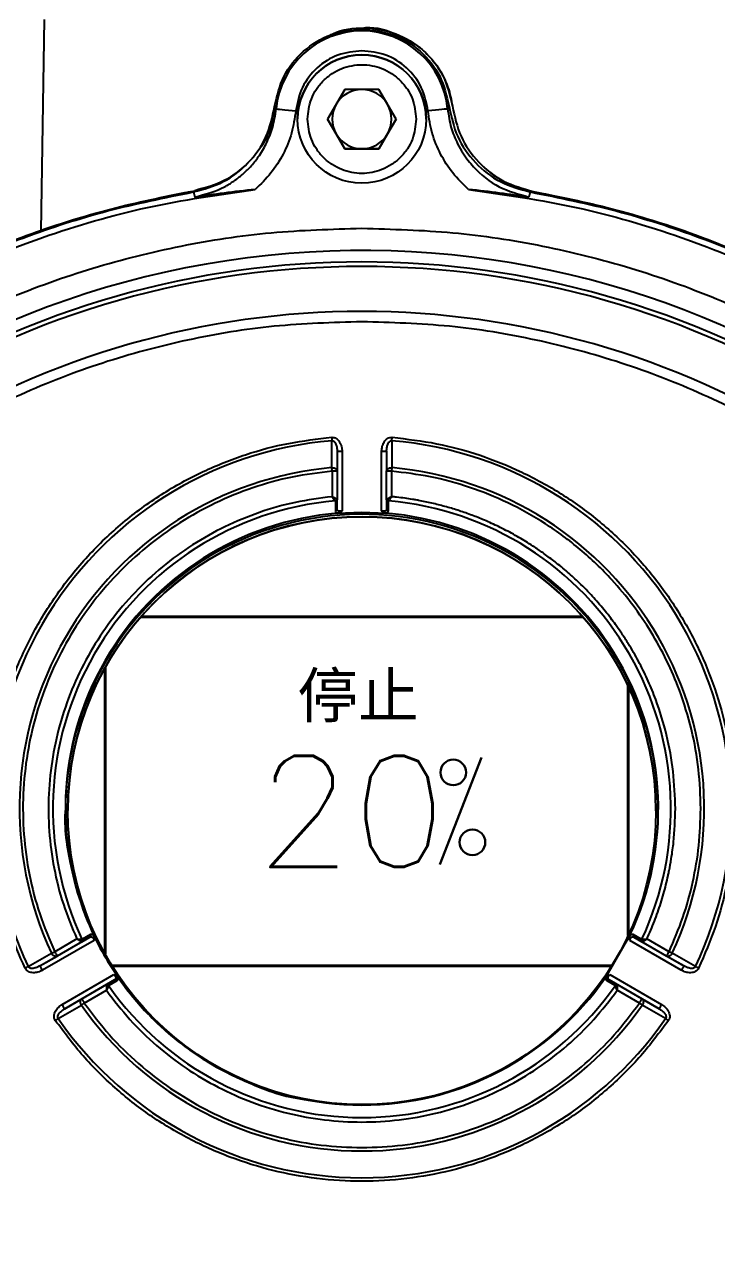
# Model space of a CAD drawing. Header units: millimetres. Extents: x 2063 to 4500, y 825 to 2548.
# Drawn here: x 2781.3 to 2851.4, y 2233.7 to 2356.9 of the extents above; entities that cross this region are included whole.
import ezdxf

# ---------------------------------------------------------------- set-up
doc = ezdxf.new("R2010")
doc.units = ezdxf.units.MM
for name, color, linetype, lineweight in [('DIM', 4, 'Continuous', 13), ('标注', 3, 'Continuous', 13), ('粗实线', 7, 'Continuous', 40)]:
    doc.layers.add(name, color=color, linetype=linetype, lineweight=lineweight)
doc.styles.add('01', font='txt.shx')

msp = doc.modelspace()

# ---------------------------------------------------------------- linework, layer by layer
at = {"color": 7, "linetype": 'Continuous', "lineweight": 25}
for p, q in [((2783.31, 2357.415), (2782.985, 2336.047)), ((2813.732, 2350.345), (2812, 2347.345)), ((2817.197, 2350.345), (2813.732, 2350.345)), ((2818.929, 2347.345), (2817.197, 2350.345)), ((2806.639, 2348.621), (2806.788, 2348.371)), ((2824.291, 2348.621), (2824.141, 2348.371)), ((2824.622, 2348.648), (2824.622, 2348.648)), ((2808.964, 2347.352), (2808.964, 2347.352)), ((2809.024, 2347.352), (2809.024, 2347.352)), ((2812, 2347.345), (2813.732, 2344.345)), ((2812.866, 2345.845), (2812, 2347.345)), ((2817.197, 2344.345), (2818.929, 2347.345)), ((2818.929, 2347.345), (2818.063, 2345.845)), ((2821.904, 2347.338), (2821.904, 2347.338)), ((2821.964, 2347.338), (2821.964, 2347.338)), ((2813.732, 2344.345), (2812.866, 2345.845)), ((2818.063, 2345.845), (2817.197, 2344.345)), ((2813.732, 2344.345), (2817.197, 2344.345)), ((2813.732, 2344.345), (2813.732, 2344.345)), ((2815.464, 2344.345), (2813.732, 2344.345)), ((2817.197, 2344.345), (2815.464, 2344.345)), ((2817.197, 2344.345), (2817.197, 2344.345)), ((2798.437, 2339.97), (2798.556, 2339.453)), ((2798.55, 2340.095), (2798.55, 2340.095)), ((2832.493, 2339.97), (2832.374, 2339.453)), ((2832.797, 2340.022), (2832.797, 2340.021)), ((2812.408, 2315.132), (2812.436, 2314.78)), ((2818.494, 2314.78), (2818.522, 2315.132)), ((2812.434, 2312.063), (2812.436, 2314.78)), ((2818.494, 2314.78), (2818.496, 2312.063)), ((2812.965, 2313.718), (2812.965, 2311.711)), ((2813.465, 2313.718), (2813.465, 2307.683)), ((2817.465, 2307.683), (2817.465, 2313.718)), ((2817.965, 2313.718), (2817.965, 2311.711)), ((2812.465, 2311.711), (2812.434, 2312.063)), ((2812.465, 2311.711), (2812.465, 2309.125)), ((2812.965, 2311.711), (2812.965, 2308.82)), ((2817.965, 2308.82), (2817.965, 2311.711)), ((2818.496, 2312.063), (2818.465, 2311.711)), ((2818.465, 2311.711), (2818.465, 2309.125)), ((2812.781, 2308.639), (2812.781, 2307.703)), ((2812.965, 2307.883), (2812.965, 2308.82)), ((2817.965, 2308.82), (2817.965, 2307.883)), ((2818.149, 2307.703), (2818.149, 2308.639)), ((2812.992, 2307.447), (2815.465, 2307.55)), ((2815.465, 2307.55), (2817.938, 2307.447)), ((2785.715, 2277.376), (2785.715, 2277.376)), ((2845.214, 2277.312), (2845.214, 2277.312)), ((2782.892, 2261.63), (2787.945, 2264.548)), ((2787.134, 2264.08), (2787.945, 2264.548)), ((2788.009, 2264.797), (2787.198, 2264.33)), ((2787.971, 2264.566), (2787.978, 2264.563)), ((2790.809, 2260.459), (2788.336, 2264.743)), ((2842.594, 2264.743), (2840.121, 2260.459)), ((2843.731, 2264.33), (2842.92, 2264.797)), ((2842.951, 2264.563), (2842.959, 2264.566)), ((2842.985, 2264.548), (2843.796, 2264.08)), ((2842.985, 2264.548), (2848.038, 2261.63)), ((2788.368, 2264.215), (2783.142, 2261.197)), ((2786.62, 2264.36), (2784.38, 2263.067)), ((2787.134, 2264.08), (2784.63, 2262.634)), ((2787.132, 2264.079), (2787.16, 2264.098)), ((2847.788, 2261.197), (2842.561, 2264.215)), ((2843.77, 2264.098), (2843.798, 2264.079)), ((2846.3, 2262.634), (2843.796, 2264.08)), ((2846.55, 2263.067), (2844.31, 2264.36)), ((2781.708, 2261.557), (2784.06, 2262.918)), ((2782.892, 2261.63), (2784.63, 2262.634)), ((2848.038, 2261.63), (2846.3, 2262.634)), ((2849.222, 2261.557), (2846.87, 2262.918)), ((2782.892, 2261.63), (2782.561, 2261.474)), ((2848.369, 2261.474), (2848.038, 2261.63)), ((2785.142, 2257.733), (2790.368, 2260.751)), ((2790.445, 2260.217), (2785.392, 2257.3)), ((2787.13, 2258.304), (2789.634, 2259.749)), ((2790.445, 2260.217), (2789.634, 2259.749)), ((2789.883, 2259.68), (2790.693, 2260.148)), ((2840.237, 2260.148), (2841.047, 2259.68)), ((2841.296, 2259.749), (2840.485, 2260.217)), ((2845.538, 2257.3), (2840.485, 2260.217)), ((2840.561, 2260.751), (2845.788, 2257.733)), ((2843.8, 2258.304), (2841.296, 2259.749)), ((2787.38, 2257.871), (2789.62, 2259.164)), ((2843.55, 2257.871), (2841.31, 2259.164)), ((2784.737, 2256.311), (2787.091, 2257.668)), ((2785.392, 2257.3), (2787.13, 2258.304)), ((2843.8, 2258.304), (2845.538, 2257.3)), ((2846.193, 2256.311), (2843.839, 2257.668))]:
    msp.add_line(p, q, dxfattribs=at)
at = {"color": 7, "linetype": 'Continuous', "lineweight": 25, "flags": 128}
for points in [[(2806.788, 2348.371), (2806.832, 2348.367), (2806.95, 2348.356), (2807.136, 2348.338), (2807.384, 2348.315), (2807.684, 2348.286), (2808.025, 2348.254), (2808.395, 2348.219), (2808.779, 2348.183)], [(2824.141, 2348.371), (2824.097, 2348.367), (2823.98, 2348.356), (2823.794, 2348.338), (2823.546, 2348.315), (2823.246, 2348.286), (2822.905, 2348.254), (2822.535, 2348.219), (2822.151, 2348.183)], [(2812.965, 2313.718), (2812.975, 2313.718), (2813.003, 2313.718), (2813.049, 2313.718), (2813.111, 2313.718), (2813.187, 2313.718), (2813.274, 2313.718), (2813.367, 2313.718), (2813.465, 2313.718)], [(2817.465, 2313.718), (2817.562, 2313.718), (2817.656, 2313.718), (2817.743, 2313.718), (2817.818, 2313.718), (2817.881, 2313.718), (2817.927, 2313.718), (2817.955, 2313.718), (2817.965, 2313.718)], [(2812.965, 2311.711), (2812.955, 2311.711), (2812.927, 2311.711), (2812.881, 2311.711), (2812.818, 2311.711), (2812.743, 2311.711), (2812.656, 2311.711), (2812.562, 2311.711), (2812.465, 2311.711)], [(2818.465, 2311.711), (2818.367, 2311.711), (2818.274, 2311.711), (2818.187, 2311.711), (2818.111, 2311.711), (2818.049, 2311.711), (2818.003, 2311.711), (2817.975, 2311.711), (2817.965, 2311.711)], [(2784.06, 2262.918), (2784.093, 2262.933), (2784.128, 2262.95), (2784.167, 2262.967), (2784.207, 2262.986), (2784.249, 2263.006), (2784.292, 2263.026), (2784.336, 2263.046), (2784.38, 2263.067)], [(2784.38, 2263.067), (2784.429, 2262.982), (2784.476, 2262.901), (2784.519, 2262.826), (2784.557, 2262.761), (2784.588, 2262.707), (2784.611, 2262.667), (2784.625, 2262.642), (2784.63, 2262.634)], [(2846.3, 2262.634), (2846.304, 2262.642), (2846.319, 2262.667), (2846.342, 2262.707), (2846.373, 2262.761), (2846.411, 2262.826), (2846.454, 2262.901), (2846.501, 2262.982), (2846.55, 2263.067)], [(2846.87, 2262.918), (2846.837, 2262.933), (2846.801, 2262.95), (2846.763, 2262.967), (2846.723, 2262.986), (2846.681, 2263.006), (2846.638, 2263.026), (2846.594, 2263.046), (2846.55, 2263.067)], [(2781.708, 2261.557), (2781.675, 2261.542), (2781.64, 2261.525), (2781.601, 2261.507), (2781.561, 2261.488), (2781.52, 2261.468), (2781.477, 2261.448), (2781.433, 2261.427), (2781.388, 2261.406)], [(2783.142, 2261.197), (2783.093, 2261.282), (2783.046, 2261.363), (2783.003, 2261.438), (2782.965, 2261.503), (2782.934, 2261.557), (2782.911, 2261.597), (2782.897, 2261.622), (2782.892, 2261.63)], [(2848.038, 2261.63), (2848.033, 2261.622), (2848.019, 2261.597), (2847.996, 2261.557), (2847.965, 2261.503), (2847.927, 2261.438), (2847.884, 2261.363), (2847.837, 2261.282), (2847.788, 2261.197)], [(2849.541, 2261.406), (2849.497, 2261.427), (2849.453, 2261.448), (2849.41, 2261.468), (2849.368, 2261.488), (2849.328, 2261.507), (2849.29, 2261.525), (2849.255, 2261.542), (2849.222, 2261.557)], [(2785.392, 2257.3), (2785.387, 2257.308), (2785.373, 2257.333), (2785.35, 2257.373), (2785.319, 2257.427), (2785.281, 2257.493), (2785.238, 2257.567), (2785.191, 2257.649), (2785.142, 2257.733)], [(2787.38, 2257.871), (2787.34, 2257.843), (2787.3, 2257.815), (2787.261, 2257.787), (2787.224, 2257.761), (2787.187, 2257.735), (2787.153, 2257.711), (2787.12, 2257.689), (2787.091, 2257.668)], [(2787.13, 2258.304), (2787.135, 2258.295), (2787.149, 2258.271), (2787.172, 2258.231), (2787.203, 2258.177), (2787.241, 2258.111), (2787.285, 2258.036), (2787.331, 2257.955), (2787.38, 2257.871)], [(2843.55, 2257.871), (2843.598, 2257.955), (2843.645, 2258.036), (2843.688, 2258.111), (2843.726, 2258.177), (2843.757, 2258.231), (2843.781, 2258.271), (2843.795, 2258.295), (2843.8, 2258.304)], [(2843.839, 2257.668), (2843.809, 2257.689), (2843.777, 2257.711), (2843.743, 2257.735), (2843.706, 2257.761), (2843.668, 2257.787), (2843.629, 2257.815), (2843.59, 2257.843), (2843.55, 2257.871)], [(2845.788, 2257.733), (2845.739, 2257.649), (2845.692, 2257.567), (2845.649, 2257.493), (2845.611, 2257.427), (2845.58, 2257.373), (2845.557, 2257.333), (2845.543, 2257.308), (2845.538, 2257.3)], [(2784.446, 2256.11), (2784.486, 2256.138), (2784.526, 2256.166), (2784.565, 2256.193), (2784.603, 2256.219), (2784.64, 2256.244), (2784.674, 2256.268), (2784.707, 2256.291), (2784.737, 2256.311)], [(2846.193, 2256.311), (2846.223, 2256.291), (2846.256, 2256.268), (2846.29, 2256.244), (2846.327, 2256.219), (2846.365, 2256.193), (2846.404, 2256.166), (2846.444, 2256.138), (2846.484, 2256.11)]]:
    msp.add_lwpolyline(points, dxfattribs=at)
at = {"color": 7, "linetype": 'Continuous', "lineweight": 25}
for centre, radius in [((2815.464, 2347.345), 6.5), ((2815.464, 2277.344), 29.75)]:
    msp.add_circle(centre, radius, dxfattribs=at)
for centre, radius, start, end in [((2815.465, 2347.55), 8.715, 5.40246, 174.59754), ((2815.464, 2347.345), 6.5, 0, 179.93876), ((2815.464, 2347.345), 3, 90, 150), ((2815.464, 2347.345), 3, 30, 90), ((2815.464, 2347.345), 3, 150, 210), ((2815.464, 2347.345), 3, 330, 30), ((2815.464, 2347.345), 3, 210, 270), ((2815.464, 2347.345), 3, 270, 330), ((2796.841, 2349.948), 10, 302.62258, 314.66639), ((2834.548, 2349.867), 10, 225.08863, 237.13271), ((2815.465, 2242.55), 91.48, 295.79271, 180), ((2815.465, 2242.55), 90.341, 353.64897, 186.35103), ((2815.465, 2242.55), 89.875, 353.64897, 186.35103), ((2815.465, 2242.55), 85.319, 353.33017, 186.66983), ((2815.465, 2277.55), 37.354, 94.65071, 205.34929), ((2815.465, 2277.55), 37.354, 334.65071, 85.34929), ((2815.465, 2277.549), 34.646, 95.01875, 204.98125), ((2815.465, 2277.549), 34.646, 335.01875, 84.98125), ((2815.465, 2277.549), 31.264, 94.97704, 205.02296), ((2812.693, 2308.917), 0.229, 285.08159, 349.89545), ((2812.776, 2308.828), 0.19, 271.48934, 357.31235), ((2812.776, 2307.892), 0.189, 271.61717, 357.31776), ((2818.154, 2308.828), 0.19, 182.68765, 268.51066), ((2818.154, 2307.892), 0.189, 182.6801, 268.38296), ((2818.237, 2308.917), 0.229, 190.10455, 254.91841), ((2815.465, 2277.549), 31.264, 334.97704, 85.02296), ((2815.464, 2277.344), 30, 357.22072, 180), ((2815.465, 2277.55), 30, 94.72923, 205.27077), ((2815.464, 2277.344), 29.75, 0, 179.93876), ((2815.465, 2277.55), 30, 334.72923, 85.27077), ((2787.843, 2264.707), 0.189, 302.68007, 28.38309), ((2843.087, 2264.707), 0.189, 151.61704, 237.31779), ((2786.914, 2264.266), 0.229, 310.10459, 14.91837), ((2787.032, 2264.239), 0.19, 302.68761, 28.51079), ((2843.898, 2264.239), 0.19, 151.48921, 237.31239), ((2844.016, 2264.266), 0.229, 165.08163, 229.89541), ((2789.686, 2259.465), 0.229, 45.08176, 109.89528), ((2789.721, 2259.581), 0.19, 31.48925, 117.3121), ((2815.465, 2277.549), 31.264, 214.97704, 325.02296), ((2790.532, 2260.049), 0.189, 31.61702, 117.31857), ((2815.465, 2277.55), 30, 214.72923, 325.27077), ((2840.398, 2260.049), 0.189, 62.68036, 148.38305), ((2841.209, 2259.581), 0.19, 62.6879, 148.51075), ((2841.244, 2259.465), 0.229, 70.10472, 134.91824), ((2815.465, 2277.549), 34.646, 215.01875, 324.98125), ((2815.465, 2277.55), 37.354, 214.65071, 325.34929), ((2815.465, 2242.55), 91.48, 180, 290.22656)]:
    msp.add_arc(centre, radius, start, end, dxfattribs=at)
for points in [[(2806.639, 2348.621), (2806.881, 2349.675), (2807.366, 2351.783), (2809.453, 2354.336), (2812.239, 2356.1), (2814.39, 2356.327), (2815.465, 2356.441)], [(2815.465, 2356.441), (2816.54, 2356.327), (2818.691, 2356.1), (2821.477, 2354.336), (2823.564, 2351.783), (2824.048, 2349.675), (2824.291, 2348.621)], [(2815.465, 2354.266), (2814.638, 2354.177), (2812.984, 2353.999), (2810.853, 2352.62), (2809.279, 2350.628), (2808.946, 2348.998), (2808.779, 2348.183)], [(2822.151, 2348.183), (2821.984, 2348.998), (2821.651, 2350.628), (2820.077, 2352.62), (2817.946, 2353.999), (2816.292, 2354.177), (2815.465, 2354.266)], [(2806.761, 2348.686), (2806.53, 2347.645), (2806.068, 2345.564), (2804.179, 2342.934), (2801.637, 2340.928), (2799.579, 2340.373), (2798.55, 2340.095)], [(2824.622, 2348.648), (2824.849, 2347.606), (2825.302, 2345.523), (2827.18, 2342.885), (2829.713, 2340.868), (2831.769, 2340.304), (2832.797, 2340.021)], [(2717.791, 2253.34), (2718.315, 2256.991), (2719.363, 2264.295), (2722.483, 2274.938), (2726.691, 2285.181), (2732.046, 2294.882), (2738.451, 2303.921), (2745.832, 2312.183), (2754.094, 2319.564), (2763.134, 2325.969), (2772.834, 2331.324), (2783.077, 2335.532), (2793.721, 2338.652), (2801.024, 2339.7), (2804.675, 2340.224)], [(2717.994, 2259.882), (2718.68, 2263.177), (2720.053, 2269.765), (2723.374, 2279.317), (2727.578, 2288.501), (2732.713, 2297.204), (2738.703, 2305.34), (2745.49, 2312.825), (2753.004, 2319.581), (2761.166, 2325.535), (2769.891, 2330.633), (2779.092, 2334.798), (2788.658, 2338.078), (2795.253, 2339.422), (2798.55, 2340.095)], [(2750.711, 2317.3), (2753.007, 2319.187), (2757.601, 2322.961), (2765.101, 2327.806), (2772.972, 2332.007), (2781.201, 2335.454), (2789.696, 2338.207), (2795.523, 2339.382), (2798.437, 2339.97)], [(2826.254, 2340.224), (2829.906, 2339.7), (2837.209, 2338.652), (2847.852, 2335.532), (2858.095, 2331.324), (2867.796, 2325.969), (2876.835, 2319.564), (2885.098, 2312.183), (2892.479, 2303.921), (2898.884, 2294.882), (2904.239, 2285.181), (2908.447, 2274.938), (2911.566, 2264.295), (2912.615, 2256.991), (2913.139, 2253.34)], [(2832.493, 2339.97), (2835.407, 2339.382), (2841.234, 2338.207), (2849.729, 2335.454), (2857.958, 2332.007), (2865.829, 2327.806), (2873.329, 2322.961), (2877.922, 2319.187), (2880.219, 2317.3)], [(2832.797, 2340.021), (2836.091, 2339.335), (2842.68, 2337.962), (2852.232, 2334.642), (2861.415, 2330.438), (2870.118, 2325.302), (2878.255, 2319.313), (2885.739, 2312.525), (2892.495, 2305.012), (2898.45, 2296.85), (2903.548, 2288.125), (2907.713, 2278.923), (2910.992, 2269.357), (2912.337, 2262.763), (2913.009, 2259.465)], [(2721.724, 2242.55), (2721.811, 2245.618), (2721.986, 2251.753), (2723.389, 2260.868), (2725.614, 2269.806), (2728.722, 2278.481), (2732.66, 2286.81), (2737.397, 2294.713), (2742.886, 2302.114), (2749.074, 2308.941), (2755.901, 2315.129), (2763.302, 2320.618), (2771.205, 2325.355), (2779.534, 2329.294), (2788.21, 2332.401), (2797.148, 2334.627), (2806.262, 2336.03), (2812.397, 2336.204), (2815.465, 2336.291)], [(2815.465, 2336.291), (2818.533, 2336.204), (2824.668, 2336.03), (2833.782, 2334.627), (2842.72, 2332.401), (2851.396, 2329.294), (2859.725, 2325.355), (2867.628, 2320.618), (2875.029, 2315.129), (2881.856, 2308.941), (2888.044, 2302.114), (2893.533, 2294.713), (2898.27, 2286.81), (2902.208, 2278.481), (2905.316, 2269.806), (2907.541, 2260.868), (2908.944, 2251.753), (2909.118, 2245.618), (2909.205, 2242.55)], [(2815.465, 2326.836), (2812.502, 2326.746), (2806.577, 2326.565), (2797.788, 2325.11), (2789.195, 2322.805), (2780.894, 2319.59), (2772.977, 2315.525), (2765.532, 2310.647), (2758.641, 2305.013), (2752.382, 2298.685), (2746.824, 2291.733), (2742.029, 2284.235), (2738.049, 2276.274), (2734.93, 2267.939), (2732.701, 2259.32), (2731.41, 2250.518), (2730.986, 2241.619), (2731.494, 2235.713), (2731.749, 2232.76)], [(2899.181, 2232.76), (2899.435, 2235.713), (2899.944, 2241.619), (2899.52, 2250.518), (2898.229, 2259.32), (2896, 2267.939), (2892.881, 2276.274), (2888.901, 2284.235), (2884.106, 2291.733), (2878.547, 2298.685), (2872.288, 2305.013), (2865.398, 2310.647), (2857.953, 2315.525), (2850.036, 2319.59), (2841.735, 2322.805), (2833.142, 2325.11), (2824.353, 2326.565), (2818.428, 2326.746), (2815.465, 2326.836)], [(2818.522, 2315.132), (2820.031, 2314.957), (2823.048, 2314.605), (2827.451, 2313.391), (2831.682, 2311.694), (2835.677, 2309.49), (2839.377, 2306.823), (2842.73, 2303.729), (2845.685, 2300.255), (2848.2, 2296.449), (2850.238, 2292.368), (2851.77, 2288.071), (2852.773, 2283.621), (2853.232, 2279.083), (2853.144, 2274.522), (2852.497, 2270.009), (2851.347, 2265.589), (2850.143, 2262.8), (2849.541, 2261.406)], [(2812.465, 2311.711), (2811.103, 2311.544), (2808.38, 2311.209), (2804.408, 2310.092), (2800.592, 2308.542), (2796.99, 2306.538), (2793.654, 2304.119), (2790.632, 2301.318), (2787.966, 2298.176), (2785.695, 2294.737), (2783.852, 2291.051), (2782.464, 2287.171), (2781.549, 2283.153), (2781.123, 2279.055), (2781.188, 2274.934), (2781.754, 2270.854), (2782.772, 2266.856), (2783.844, 2264.33), (2784.38, 2263.067)], [(2812.465, 2309.125), (2811.216, 2308.963), (2808.718, 2308.638), (2805.078, 2307.592), (2801.582, 2306.152), (2798.283, 2304.299), (2795.227, 2302.069), (2792.458, 2299.492), (2790.015, 2296.604), (2787.932, 2293.446), (2786.239, 2290.063), (2784.959, 2286.503), (2784.112, 2282.816), (2783.708, 2279.055), (2783.753, 2275.271), (2784.254, 2271.524), (2785.168, 2267.848), (2786.136, 2265.523), (2786.62, 2264.36)], [(2813.465, 2307.683), (2813.408, 2307.678), (2813.293, 2307.667), (2813.198, 2307.656), (2813.151, 2307.651)], [(2817.779, 2307.651), (2817.732, 2307.656), (2817.636, 2307.667), (2817.522, 2307.678), (2817.465, 2307.683)], [(2788.239, 2264.503), (2788.258, 2264.459), (2788.297, 2264.371), (2788.344, 2264.267), (2788.368, 2264.215)], [(2842.561, 2264.215), (2842.585, 2264.267), (2842.633, 2264.371), (2842.671, 2264.459), (2842.691, 2264.503)], [(2790.368, 2260.751), (2790.402, 2260.704), (2790.468, 2260.61), (2790.525, 2260.533), (2790.554, 2260.495)], [(2840.376, 2260.495), (2840.405, 2260.533), (2840.462, 2260.61), (2840.528, 2260.704), (2840.561, 2260.751)], [(2789.62, 2259.164), (2790.385, 2258.163), (2791.915, 2256.162), (2794.641, 2253.533), (2797.636, 2251.225), (2800.89, 2249.295), (2804.349, 2247.763), (2807.966, 2246.654), (2811.689, 2245.982), (2815.465, 2245.757), (2819.241, 2245.982), (2822.964, 2246.654), (2826.581, 2247.763), (2830.039, 2249.295), (2833.294, 2251.225), (2836.289, 2253.533), (2839.015, 2256.162), (2840.545, 2258.163), (2841.31, 2259.164)], [(2787.38, 2257.871), (2788.206, 2256.775), (2789.858, 2254.584), (2792.811, 2251.703), (2796.061, 2249.173), (2799.598, 2247.056), (2803.36, 2245.376), (2807.297, 2244.159), (2811.351, 2243.421), (2815.465, 2243.174), (2819.578, 2243.421), (2823.633, 2244.159), (2827.57, 2245.376), (2831.332, 2247.056), (2834.869, 2249.173), (2838.119, 2251.703), (2841.072, 2254.584), (2842.724, 2256.775), (2843.55, 2257.871)], [(2846.484, 2256.11), (2845.578, 2254.892), (2843.764, 2252.455), (2840.512, 2249.249), (2836.927, 2246.432), (2833.02, 2244.075), (2828.861, 2242.204), (2824.505, 2240.848), (2820.018, 2240.026), (2815.465, 2239.751), (2810.912, 2240.026), (2806.425, 2240.848), (2802.069, 2242.204), (2797.91, 2244.075), (2794.003, 2246.432), (2790.418, 2249.249), (2787.165, 2252.455), (2785.352, 2254.892), (2784.446, 2256.11)], [(2815.465, 2148.81), (2812.397, 2148.897), (2806.262, 2149.071), (2797.148, 2150.474), (2788.21, 2152.699), (2779.534, 2155.807), (2771.205, 2159.746), (2763.302, 2164.483), (2755.901, 2169.972), (2749.074, 2176.159), (2742.886, 2182.986), (2737.397, 2190.387), (2732.66, 2198.29), (2728.722, 2206.62), (2725.614, 2215.295), (2723.389, 2224.233), (2721.986, 2233.347), (2721.811, 2239.483), (2721.724, 2242.55)], [(2909.205, 2242.55), (2909.118, 2239.483), (2908.944, 2233.347), (2907.541, 2224.233), (2905.316, 2215.295), (2902.208, 2206.62), (2898.27, 2198.29), (2893.533, 2190.387), (2888.044, 2182.986), (2881.856, 2176.159), (2875.029, 2169.972), (2867.628, 2164.483), (2859.725, 2159.746), (2851.396, 2155.807), (2842.72, 2152.699), (2833.782, 2150.474), (2824.668, 2149.071), (2818.533, 2148.897), (2815.465, 2148.81)]]:
    msp.add_open_spline(points, degree=3, dxfattribs=at)
for points, knots in [([(2811.293, 2355.237), (2811.693, 2355.504), (2812.997, 2356.373), (2815.729, 2356.712), (2818.96, 2356.157), (2821.779, 2354.429), (2823.884, 2351.836), (2824.376, 2349.711), (2824.622, 2348.648)], [0, 0, 0, 0, 0.0814564, 0.2651651, 0.4488739, 0.6325826, 0.8162913, 1, 1, 1, 1]), ([(2815.472, 2356.546), (2815.475, 2356.547), (2816.527, 2356.762), (2818.78, 2356.131), (2820.977, 2354.953), (2822.24, 2353.744), (2822.877, 2353), (2823.582, 2351.949), (2824.276, 2350.504), (2824.503, 2349.287), (2824.622, 2348.648)], [0, 0, 0, 0, 0.0006179, 0.24399132, 0.4980561, 0.56559845, 0.63960729, 0.7200812, 0.85279372, 1, 1, 1, 1]), ([(2809.964, 2347.345), (2810.038, 2348.037), (2810.151, 2349.101), (2810.837, 2350.382), (2811.547, 2351.262), (2812.428, 2351.976), (2813.708, 2352.641), (2815.464, 2352.978), (2817.221, 2352.641), (2818.501, 2351.976), (2819.382, 2351.262), (2820.092, 2350.382), (2820.778, 2349.101), (2820.891, 2348.037), (2820.964, 2347.345)], [0, 0, 0, 0, 0.1197284, 0.1841803, 0.25, 0.3158197, 0.3802716, 0.5, 0.6197284, 0.6841803, 0.75, 0.8158197, 0.8802716, 1, 1, 1, 1]), ([(2798.437, 2339.97), (2799.469, 2340.251), (2801.531, 2340.813), (2804.075, 2342.831), (2805.957, 2345.481), (2806.412, 2347.573), (2806.639, 2348.621)], [0, 0, 0, 0, 0.25004665, 0.49944856, 0.74939592, 1, 1, 1, 1]), ([(2798.556, 2339.453), (2799.59, 2339.728), (2800.983, 2340.099), (2802.517, 2341.054), (2803.398, 2341.732), (2804.237, 2342.547), (2805.063, 2343.566), (2805.845, 2344.877), (2806.507, 2346.506), (2806.692, 2347.73), (2806.788, 2348.371)], [0, 0, 0, 0, 0.2442896, 0.3290361, 0.4144898, 0.500125, 0.5979924, 0.7157703, 0.8510724, 1, 1, 1, 1]), ([(2824.141, 2348.371), (2824.238, 2347.73), (2824.422, 2346.507), (2825.024, 2345.027), (2825.64, 2343.938), (2826.182, 2343.172), (2827.277, 2341.885), (2829.235, 2340.305), (2831.342, 2339.733), (2832.374, 2339.453)], [0, 0, 0, 0, 0.14905892, 0.28448604, 0.36525303, 0.43740721, 0.50045229, 0.75546744, 1, 1, 1, 1]), ([(2824.291, 2348.621), (2824.517, 2347.575), (2824.969, 2345.487), (2826.848, 2342.838), (2829.393, 2340.817), (2831.459, 2340.253), (2832.493, 2339.97)], [0, 0, 0, 0, 0.25006523, 0.49944561, 0.74938637, 1, 1, 1, 1]), ([(2808.779, 2348.183), (2808.664, 2347.423), (2808.436, 2345.908), (2807.549, 2343.779), (2806.33, 2341.823), (2805.228, 2340.758), (2804.675, 2340.224)], [0, 0, 0, 0, 0.2507669, 0.5000113, 0.749245, 1, 1, 1, 1]), ([(2820.964, 2347.345), (2820.891, 2346.653), (2820.778, 2345.589), (2820.092, 2344.308), (2819.382, 2343.428), (2818.501, 2342.714), (2817.221, 2342.049), (2815.464, 2341.712), (2813.708, 2342.049), (2812.428, 2342.714), (2811.547, 2343.428), (2810.837, 2344.308), (2810.151, 2345.589), (2810.038, 2346.653), (2809.964, 2347.345)], [0, 0, 0, 0, 0.1197284, 0.1841803, 0.25, 0.3158197, 0.3802716, 0.5, 0.6197284, 0.6841803, 0.75, 0.8158197, 0.8802716, 1, 1, 1, 1]), ([(2826.254, 2340.224), (2825.702, 2340.758), (2824.6, 2341.823), (2823.381, 2343.779), (2822.494, 2345.908), (2822.265, 2347.423), (2822.151, 2348.183)], [0, 0, 0, 0, 0.250755, 0.4999887, 0.7492331, 1, 1, 1, 1]), ([(2754.157, 2320.125), (2755.426, 2321.159), (2759.166, 2324.207), (2765.892, 2328.382), (2774.065, 2332.641), (2782.294, 2335.952), (2790.43, 2338.487), (2795.882, 2339.566), (2798.55, 2340.095)], [0, 0, 0, 0, 0.0997459, 0.2940675, 0.4812543, 0.6613057, 0.8342211, 1, 1, 1, 1]), ([(2804.675, 2340.224), (2803.607, 2340.104), (2801.461, 2339.863), (2799.528, 2339.59), (2798.556, 2339.453)], [0, 0, 0, 0, 0.4975573, 1, 1, 1, 1]), ([(2832.374, 2339.453), (2831.402, 2339.59), (2829.469, 2339.863), (2827.322, 2340.104), (2826.254, 2340.224)], [0, 0, 0, 0, 0.5024427, 1, 1, 1, 1]), ([(2832.797, 2340.022), (2835.463, 2339.482), (2840.909, 2338.379), (2849.034, 2335.81), (2857.245, 2332.461), (2865.412, 2328.183), (2873.187, 2323.222), (2877.904, 2319.3), (2880.169, 2317.416)], [0, 0, 0, 0, 0.1535242, 0.3136607, 0.480409, 0.6537687, 0.8337391, 1, 1, 1, 1]), ([(2777.758, 2277.55), (2777.807, 2279.014), (2777.907, 2281.983), (2778.73, 2286.434), (2780.088, 2290.887), (2782.047, 2295.238), (2784.589, 2299.378), (2787.664, 2303.18), (2791.204, 2306.553), (2795.125, 2309.423), (2799.303, 2311.728), (2803.631, 2313.443), (2808, 2314.624), (2810.952, 2314.965), (2812.408, 2315.132)], [0, 0, 0, 0, 0.0782156, 0.1586051, 0.2410351, 0.3265101, 0.4128917, 0.5, 0.5870918, 0.6734733, 0.7589648, 0.8413784, 0.9217762, 1, 1, 1, 1]), ([(2812.408, 2315.132), (2812.489, 2315.131), (2812.654, 2315.128), (2812.879, 2315.02), (2813.07, 2314.86), (2813.268, 2314.597), (2813.431, 2314.209), (2813.454, 2313.882), (2813.465, 2313.718)], [0, 0, 0, 0, 0.1225406, 0.2507283, 0.3708535, 0.5011377, 0.7505279, 1, 1, 1, 1]), ([(2817.465, 2313.718), (2817.476, 2313.882), (2817.499, 2314.21), (2817.662, 2314.597), (2817.86, 2314.86), (2818.051, 2315.02), (2818.275, 2315.129), (2818.441, 2315.131), (2818.522, 2315.132)], [0, 0, 0, 0, 0.2498125, 0.4991926, 0.6288786, 0.7494851, 0.8773244, 1, 1, 1, 1]), ([(2812.436, 2314.78), (2812.457, 2314.781), (2812.5, 2314.783), (2812.584, 2314.757), (2812.68, 2314.687), (2812.772, 2314.567), (2812.871, 2314.366), (2812.949, 2314.079), (2812.959, 2313.84), (2812.965, 2313.718)], [0, 0, 0, 0, 0.0469095, 0.0936327, 0.1947106, 0.3110168, 0.4391204, 0.7135016, 1, 1, 1, 1]), ([(2817.965, 2313.718), (2817.97, 2313.84), (2817.981, 2314.079), (2818.059, 2314.366), (2818.158, 2314.567), (2818.25, 2314.687), (2818.346, 2314.757), (2818.43, 2314.783), (2818.472, 2314.781), (2818.494, 2314.78)], [0, 0, 0, 0, 0.2865456, 0.5610687, 0.6891901, 0.8054766, 0.906505, 0.9531764, 1, 1, 1, 1]), ([(2812.434, 2312.063), (2812.499, 2312.061), (2812.599, 2312.058), (2812.723, 2312.016), (2812.807, 2311.972), (2812.878, 2311.914), (2812.946, 2311.83), (2812.958, 2311.757), (2812.965, 2311.711)], [0, 0, 0, 0, 0.2385849, 0.3638389, 0.5000025, 0.6213043, 0.7614151, 1, 1, 1, 1]), ([(2817.965, 2311.711), (2817.972, 2311.757), (2817.984, 2311.83), (2818.052, 2311.914), (2818.123, 2311.972), (2818.207, 2312.016), (2818.331, 2312.058), (2818.43, 2312.061), (2818.496, 2312.063)], [0, 0, 0, 0, 0.238585, 0.3787456, 0.4999975, 0.6362115, 0.761415, 1, 1, 1, 1]), ([(2849.758, 2277.549), (2849.713, 2278.876), (2849.623, 2281.566), (2848.88, 2285.599), (2847.445, 2290.324), (2844.898, 2295.555), (2841.355, 2300.267), (2837.629, 2303.842), (2834.091, 2306.454), (2830.318, 2308.559), (2826.407, 2310.132), (2822.455, 2311.225), (2819.783, 2311.55), (2818.465, 2311.711)], [0, 0, 0, 0, 0.0782769, 0.15871, 0.2411685, 0.3693291, 0.4998887, 0.586965, 0.6733385, 0.7588314, 0.8412717, 0.9217141, 1, 1, 1, 1]), ([(2812.918, 2308.876), (2812.894, 2308.89), (2812.842, 2308.918), (2812.733, 2308.978), (2812.605, 2309.049), (2812.517, 2309.097), (2812.465, 2309.125)], [0, 0, 0, 0, 0.2427138, 0.5154318, 0.7146901, 1, 1, 1, 1]), ([(2812.753, 2308.696), (2812.737, 2308.719), (2812.705, 2308.768), (2812.636, 2308.871), (2812.554, 2308.992), (2812.498, 2309.075), (2812.465, 2309.125)], [0, 0, 0, 0, 0.2421389, 0.5153871, 0.7139591, 1, 1, 1, 1]), ([(2818.465, 2309.125), (2818.413, 2309.097), (2818.325, 2309.049), (2818.197, 2308.978), (2818.088, 2308.918), (2818.036, 2308.89), (2818.012, 2308.876)], [0, 0, 0, 0, 0.2853443, 0.4845682, 0.757303, 1, 1, 1, 1]), ([(2818.465, 2309.125), (2818.432, 2309.075), (2818.376, 2308.992), (2818.294, 2308.871), (2818.225, 2308.768), (2818.193, 2308.719), (2818.177, 2308.696)], [0, 0, 0, 0, 0.2860062, 0.4846128, 0.7578444, 1, 1, 1, 1]), ([(2847.182, 2277.549), (2847.139, 2278.804), (2847.053, 2281.314), (2846.36, 2285.024), (2845.533, 2287.749), (2844.835, 2289.539), (2844.442, 2290.459), (2844.021, 2291.366), (2843.571, 2292.26), (2843.093, 2293.139), (2842.747, 2293.73), (2842.496, 2294.142), (2842.202, 2294.618), (2841.736, 2295.333), (2841.162, 2296.149), (2840.634, 2296.857), (2840.095, 2297.541), (2839.523, 2298.225), (2839.092, 2298.712), (2838.418, 2299.449), (2837.556, 2300.332), (2836.28, 2301.5), (2835.091, 2302.481), (2833.972, 2303.318), (2833.037, 2303.961), (2832.242, 2304.471), (2831.523, 2304.906), (2830.799, 2305.319), (2830.047, 2305.721), (2829.492, 2305.999), (2828.706, 2306.376), (2827.769, 2306.795), (2826.442, 2307.317), (2825.172, 2307.755), (2824.085, 2308.079), (2823.204, 2308.311), (2822.535, 2308.471), (2821.864, 2308.617), (2821.367, 2308.714), (2820.943, 2308.791), (2820.491, 2308.868), (2819.8, 2308.973), (2819.091, 2309.062), (2818.635, 2309.108), (2818.465, 2309.125)], [0, 0, 0, 0, 0.0803647, 0.1607294, 0.2410941, 0.2624684, 0.283842, 0.3052151, 0.3265873, 0.3479574, 0.3693255, 0.3704427, 0.3788854, 0.405204, 0.4251182, 0.4428013, 0.4618483, 0.4808946, 0.4999402, 0.5035205, 0.5449145, 0.57896, 0.6143836, 0.643615, 0.6685119, 0.6871043, 0.7041218, 0.7223404, 0.7405585, 0.758776, 0.762108, 0.7964253, 0.8245029, 0.853496, 0.8824879, 0.8971785, 0.9118685, 0.9265578, 0.9412466, 0.9442716, 0.9541998, 0.9705965, 0.9890576, 1, 1, 1, 1]), ([(2812.753, 2308.696), (2812.761, 2308.687), (2812.777, 2308.669), (2812.779, 2308.649), (2812.781, 2308.639)], [0, 0, 0, 0, 0.4949702, 1, 1, 1, 1]), ([(2812.781, 2307.703), (2812.785, 2307.678), (2812.791, 2307.63), (2812.848, 2307.563), (2812.934, 2307.505), (2813.019, 2307.478), (2813.061, 2307.464)], [0, 0, 0, 0, 0.2532366, 0.5010025, 0.7541237, 1, 1, 1, 1]), ([(2812.965, 2308.82), (2812.963, 2308.831), (2812.958, 2308.851), (2812.931, 2308.868), (2812.918, 2308.876)], [0, 0, 0, 0, 0.5446681, 1, 1, 1, 1]), ([(2813.151, 2307.651), (2813.124, 2307.664), (2813.067, 2307.692), (2812.987, 2307.768), (2812.974, 2307.837), (2812.965, 2307.883)], [0, 0, 0, 0, 0.2330855, 0.4930071, 1, 1, 1, 1]), ([(2813.465, 2307.683), (2813.393, 2307.631), (2813.282, 2307.55), (2813.121, 2307.469), (2813.032, 2307.454), (2812.992, 2307.447)], [0, 0, 0, 0, 0.5002105, 0.7688311, 1, 1, 1, 1]), ([(2817.938, 2307.447), (2817.898, 2307.454), (2817.81, 2307.47), (2817.648, 2307.55), (2817.537, 2307.631), (2817.465, 2307.683)], [0, 0, 0, 0, 0.22952037, 0.49974701, 1, 1, 1, 1]), ([(2817.965, 2307.883), (2817.956, 2307.837), (2817.943, 2307.768), (2817.863, 2307.692), (2817.806, 2307.664), (2817.779, 2307.651)], [0, 0, 0, 0, 0.5069925, 0.7668968, 1, 1, 1, 1]), ([(2817.869, 2307.464), (2817.911, 2307.478), (2817.996, 2307.505), (2818.082, 2307.563), (2818.138, 2307.63), (2818.145, 2307.678), (2818.149, 2307.703)], [0, 0, 0, 0, 0.2457787, 0.4989916, 0.7466563, 1, 1, 1, 1]), ([(2818.012, 2308.876), (2817.999, 2308.868), (2817.972, 2308.851), (2817.967, 2308.831), (2817.965, 2308.82)], [0, 0, 0, 0, 0.4553331, 1, 1, 1, 1]), ([(2818.149, 2308.639), (2818.15, 2308.649), (2818.153, 2308.669), (2818.169, 2308.687), (2818.177, 2308.696)], [0, 0, 0, 0, 0.5050343, 1, 1, 1, 1]), ([(2813.061, 2307.464), (2813.057, 2307.462), (2813.049, 2307.458), (2813.026, 2307.451), (2813.006, 2307.449), (2812.992, 2307.447)], [0, 0, 0, 0, 0.2208696, 0.4522607, 1, 1, 1, 1]), ([(2813.151, 2307.651), (2813.151, 2307.651), (2813.151, 2307.651), (2813.151, 2307.651), (2813.151, 2307.65), (2813.15, 2307.649), (2813.15, 2307.645), (2813.149, 2307.629), (2813.143, 2307.59), (2813.125, 2307.539), (2813.096, 2307.491), (2813.072, 2307.473), (2813.061, 2307.464)], [0, 0, 0, 0, 0.0000851, 0.0002561, 0.000889, 0.0033496, 0.0131073, 0.0523637, 0.2150037, 0.5052334, 0.751511, 1, 1, 1, 1]), ([(2817.869, 2307.464), (2817.857, 2307.474), (2817.832, 2307.493), (2817.805, 2307.54), (2817.787, 2307.595), (2817.782, 2307.633), (2817.779, 2307.651)], [0, 0, 0, 0, 0.2602756, 0.5208003, 0.77013, 1, 1, 1, 1]), ([(2817.938, 2307.447), (2817.924, 2307.449), (2817.904, 2307.451), (2817.881, 2307.458), (2817.873, 2307.462), (2817.869, 2307.464)], [0, 0, 0, 0, 0.5522801, 0.7827511, 1, 1, 1, 1]), ([(2781.388, 2261.406), (2780.833, 2262.681), (2779.721, 2265.231), (2778.613, 2269.261), (2777.889, 2273.378), (2777.801, 2276.159), (2777.758, 2277.55)], [0, 0, 0, 0, 0.2499835, 0.4999998, 0.7499835, 1, 1, 1, 1]), ([(2785.468, 2277.581), (2785.467, 2277.571), (2785.273, 2275.609), (2785.94, 2271.653), (2787.546, 2265.997), (2790.366, 2260.773), (2794.114, 2256.205), (2798.688, 2252.426), (2803.919, 2249.725), (2807.917, 2248.267), (2810.131, 2248.072), (2810.391, 2248.049)], [0, 0, 0, 0, 0.00076022, 0.14084744, 0.28093466, 0.42102187, 0.56110909, 0.70119631, 0.84128353, 0.98137075, 1, 1, 1, 1]), ([(2844.31, 2264.36), (2844.442, 2264.656), (2844.706, 2265.247), (2845.068, 2266.149), (2845.404, 2267.061), (2845.711, 2267.983), (2845.99, 2268.914), (2846.24, 2269.853), (2846.391, 2270.501), (2846.494, 2270.977), (2846.611, 2271.533), (2846.764, 2272.377), (2846.905, 2273.337), (2847.111, 2275.024), (2847.151, 2276.416), (2847.182, 2277.549)], [0, 0, 0, 0, 0.0714438, 0.1428837, 0.2143199, 0.285763, 0.3572067, 0.4286378, 0.5000556, 0.5040645, 0.5360484, 0.6252562, 0.6932376, 0.7500931, 1, 1, 1, 1]), ([(2846.55, 2263.067), (2847.041, 2264.213), (2848.024, 2266.504), (2849.003, 2270.12), (2849.642, 2273.811), (2849.719, 2276.303), (2849.758, 2277.549)], [0, 0, 0, 0, 0.24998163, 0.49999978, 0.74998163, 1, 1, 1, 1]), ([(2787.945, 2264.548), (2787.989, 2264.563), (2788.056, 2264.586), (2788.161, 2264.555), (2788.214, 2264.52), (2788.239, 2264.503)], [0, 0, 0, 0, 0.5069925, 0.7668968, 1, 1, 1, 1]), ([(2788.356, 2264.674), (2788.323, 2264.704), (2788.257, 2264.764), (2788.164, 2264.809), (2788.078, 2264.825), (2788.032, 2264.806), (2788.009, 2264.797)], [0, 0, 0, 0, 0.245779, 0.4989923, 0.7466569, 1, 1, 1, 1]), ([(2788.356, 2264.674), (2788.354, 2264.66), (2788.35, 2264.631), (2788.323, 2264.581), (2788.288, 2264.54), (2788.257, 2264.516), (2788.244, 2264.506), (2788.24, 2264.504), (2788.24, 2264.503), (2788.239, 2264.503), (2788.239, 2264.503), (2788.239, 2264.503), (2788.239, 2264.503)], [0, 0, 0, 0, 0.2479867, 0.4941208, 0.7906603, 0.9489512, 0.9871984, 0.9967144, 0.9991187, 0.9997404, 0.9999108, 1, 1, 1, 1]), ([(2788.336, 2264.743), (2788.342, 2264.729), (2788.35, 2264.711), (2788.356, 2264.687), (2788.356, 2264.679), (2788.356, 2264.674)], [0, 0, 0, 0, 0.5522801, 0.7827511, 1, 1, 1, 1]), ([(2788.336, 2264.743), (2788.35, 2264.704), (2788.381, 2264.62), (2788.393, 2264.44), (2788.378, 2264.303), (2788.368, 2264.215)], [0, 0, 0, 0, 0.2295204, 0.499747, 1, 1, 1, 1]), ([(2842.561, 2264.215), (2842.552, 2264.303), (2842.537, 2264.44), (2842.549, 2264.62), (2842.58, 2264.704), (2842.594, 2264.743)], [0, 0, 0, 0, 0.5002105, 0.7688311, 1, 1, 1, 1]), ([(2842.92, 2264.797), (2842.897, 2264.806), (2842.852, 2264.825), (2842.766, 2264.809), (2842.673, 2264.764), (2842.606, 2264.704), (2842.574, 2264.674)], [0, 0, 0, 0, 0.2532366, 0.5010025, 0.7541237, 1, 1, 1, 1]), ([(2842.574, 2264.674), (2842.574, 2264.679), (2842.574, 2264.688), (2842.58, 2264.711), (2842.588, 2264.73), (2842.594, 2264.743)], [0, 0, 0, 0, 0.2208696, 0.4522607, 1, 1, 1, 1]), ([(2842.691, 2264.503), (2842.691, 2264.503), (2842.691, 2264.503), (2842.69, 2264.503), (2842.69, 2264.503), (2842.689, 2264.504), (2842.686, 2264.506), (2842.672, 2264.516), (2842.642, 2264.54), (2842.606, 2264.581), (2842.58, 2264.631), (2842.576, 2264.66), (2842.574, 2264.674)], [0, 0, 0, 0, 0.00008506, 0.00025613, 0.00088898, 0.00334958, 0.01310734, 0.05236375, 0.21500365, 0.50523338, 0.75151104, 1, 1, 1, 1]), ([(2842.691, 2264.503), (2842.716, 2264.52), (2842.769, 2264.555), (2842.874, 2264.586), (2842.941, 2264.563), (2842.985, 2264.548)], [0, 0, 0, 0, 0.2330855, 0.4930071, 1, 1, 1, 1]), ([(2786.62, 2264.36), (2786.679, 2264.356), (2786.779, 2264.349), (2786.925, 2264.339), (2787.049, 2264.331), (2787.108, 2264.327), (2787.135, 2264.325)], [0, 0, 0, 0, 0.2860062, 0.4846128, 0.7578444, 1, 1, 1, 1]), ([(2787.062, 2264.092), (2787.038, 2264.106), (2786.987, 2264.136), (2786.881, 2264.202), (2786.756, 2264.276), (2786.67, 2264.329), (2786.62, 2264.36)], [0, 0, 0, 0, 0.242697, 0.5154318, 0.7146557, 1, 1, 1, 1]), ([(2787.062, 2264.092), (2787.075, 2264.085), (2787.104, 2264.07), (2787.124, 2264.076), (2787.134, 2264.08)], [0, 0, 0, 0, 0.4553331, 1, 1, 1, 1]), ([(2787.198, 2264.33), (2787.189, 2264.325), (2787.171, 2264.317), (2787.147, 2264.323), (2787.135, 2264.325)], [0, 0, 0, 0, 0.5050343, 1, 1, 1, 1]), ([(2843.795, 2264.325), (2843.783, 2264.323), (2843.759, 2264.317), (2843.741, 2264.325), (2843.731, 2264.33)], [0, 0, 0, 0, 0.49497016, 1, 1, 1, 1]), ([(2843.795, 2264.325), (2843.822, 2264.327), (2843.881, 2264.331), (2844.005, 2264.339), (2844.151, 2264.349), (2844.251, 2264.356), (2844.31, 2264.36)], [0, 0, 0, 0, 0.2421389, 0.5153871, 0.7139591, 1, 1, 1, 1]), ([(2843.796, 2264.08), (2843.806, 2264.076), (2843.826, 2264.07), (2843.855, 2264.085), (2843.868, 2264.092)], [0, 0, 0, 0, 0.5446681, 1, 1, 1, 1]), ([(2843.868, 2264.092), (2843.891, 2264.105), (2843.94, 2264.135), (2844.043, 2264.198), (2844.169, 2264.274), (2844.258, 2264.328), (2844.31, 2264.36)], [0, 0, 0, 0, 0.2335876, 0.4987544, 0.7053729, 1, 1, 1, 1]), ([(2784.63, 2262.634), (2784.587, 2262.617), (2784.518, 2262.591), (2784.411, 2262.608), (2784.325, 2262.64), (2784.245, 2262.691), (2784.147, 2262.777), (2784.094, 2262.862), (2784.06, 2262.918)], [0, 0, 0, 0, 0.238585, 0.3787456, 0.4999975, 0.6362115, 0.761415, 1, 1, 1, 1]), ([(2846.87, 2262.918), (2846.835, 2262.862), (2846.783, 2262.777), (2846.685, 2262.691), (2846.605, 2262.64), (2846.519, 2262.608), (2846.412, 2262.591), (2846.343, 2262.617), (2846.3, 2262.634)], [0, 0, 0, 0, 0.2385849, 0.3638389, 0.5000025, 0.6213043, 0.7614151, 1, 1, 1, 1]), ([(2783.142, 2261.197), (2782.994, 2261.125), (2782.699, 2260.981), (2782.282, 2260.929), (2781.955, 2260.968), (2781.722, 2261.054), (2781.515, 2261.194), (2781.43, 2261.336), (2781.388, 2261.406)], [0, 0, 0, 0, 0.2498125, 0.4991926, 0.6288786, 0.7494851, 0.8773244, 1, 1, 1, 1]), ([(2782.561, 2261.474), (2782.449, 2261.438), (2782.284, 2261.386), (2782.06, 2261.374), (2781.911, 2261.393), (2781.802, 2261.441), (2781.737, 2261.501), (2781.718, 2261.538), (2781.708, 2261.557)], [0, 0, 0, 0, 0.38478013, 0.56435916, 0.7273499, 0.86895442, 0.93437056, 1, 1, 1, 1]), ([(2849.541, 2261.406), (2849.5, 2261.336), (2849.414, 2261.194), (2849.208, 2261.054), (2848.974, 2260.968), (2848.647, 2260.929), (2848.23, 2260.981), (2847.935, 2261.125), (2847.788, 2261.197)], [0, 0, 0, 0, 0.1225406, 0.2507283, 0.3708535, 0.5011377, 0.7505279, 1, 1, 1, 1]), ([(2849.222, 2261.557), (2849.212, 2261.538), (2849.193, 2261.501), (2849.128, 2261.44), (2849.019, 2261.392), (2848.869, 2261.374), (2848.645, 2261.386), (2848.481, 2261.438), (2848.369, 2261.474)], [0, 0, 0, 0, 0.06574553, 0.13122986, 0.27289447, 0.43590199, 0.61544419, 1, 1, 1, 1]), ([(2789.634, 2259.749), (2789.626, 2259.742), (2789.611, 2259.728), (2789.609, 2259.695), (2789.608, 2259.68)], [0, 0, 0, 0, 0.5446681, 1, 1, 1, 1]), ([(2789.608, 2259.68), (2789.609, 2259.653), (2789.61, 2259.594), (2789.613, 2259.469), (2789.616, 2259.323), (2789.618, 2259.223), (2789.62, 2259.164)], [0, 0, 0, 0, 0.2427138, 0.5154318, 0.7146901, 1, 1, 1, 1]), ([(2789.848, 2259.627), (2789.835, 2259.603), (2789.809, 2259.55), (2789.754, 2259.438), (2789.69, 2259.307), (2789.646, 2259.217), (2789.62, 2259.164)], [0, 0, 0, 0, 0.2421389, 0.5153871, 0.7139591, 1, 1, 1, 1]), ([(2789.848, 2259.627), (2789.851, 2259.639), (2789.858, 2259.662), (2789.875, 2259.674), (2789.883, 2259.68)], [0, 0, 0, 0, 0.4949702, 1, 1, 1, 1]), ([(2790.368, 2260.751), (2790.45, 2260.714), (2790.575, 2260.659), (2790.726, 2260.559), (2790.783, 2260.49), (2790.809, 2260.459)], [0, 0, 0, 0, 0.5002105, 0.7688311, 1, 1, 1, 1]), ([(2790.554, 2260.495), (2790.556, 2260.465), (2790.56, 2260.401), (2790.534, 2260.294), (2790.48, 2260.248), (2790.445, 2260.217)], [0, 0, 0, 0, 0.233085, 0.4930073, 1, 1, 1, 1]), ([(2790.554, 2260.495), (2790.571, 2260.502), (2790.607, 2260.517), (2790.663, 2260.528), (2790.718, 2260.527), (2790.746, 2260.516), (2790.76, 2260.51)], [0, 0, 0, 0, 0.2336109, 0.4844564, 0.7436939, 1, 1, 1, 1]), ([(2790.693, 2260.148), (2790.713, 2260.164), (2790.752, 2260.194), (2790.781, 2260.276), (2790.788, 2260.38), (2790.77, 2260.467), (2790.76, 2260.51)], [0, 0, 0, 0, 0.2532366, 0.5010025, 0.7541237, 1, 1, 1, 1]), ([(2790.76, 2260.51), (2790.764, 2260.508), (2790.772, 2260.503), (2790.789, 2260.487), (2790.801, 2260.47), (2790.809, 2260.459)], [0, 0, 0, 0, 0.2208696, 0.4522607, 1, 1, 1, 1]), ([(2840.121, 2260.459), (2840.147, 2260.49), (2840.204, 2260.559), (2840.354, 2260.659), (2840.48, 2260.715), (2840.561, 2260.751)], [0, 0, 0, 0, 0.2295204, 0.499747, 1, 1, 1, 1]), ([(2840.121, 2260.459), (2840.129, 2260.47), (2840.141, 2260.487), (2840.158, 2260.503), (2840.166, 2260.508), (2840.17, 2260.51)], [0, 0, 0, 0, 0.5522801, 0.7827511, 1, 1, 1, 1]), ([(2840.17, 2260.51), (2840.16, 2260.467), (2840.141, 2260.38), (2840.149, 2260.276), (2840.178, 2260.194), (2840.217, 2260.164), (2840.237, 2260.148)], [0, 0, 0, 0, 0.245779, 0.4989923, 0.7466569, 1, 1, 1, 1]), ([(2840.376, 2260.495), (2840.355, 2260.503), (2840.318, 2260.519), (2840.262, 2260.528), (2840.211, 2260.527), (2840.183, 2260.516), (2840.17, 2260.51)], [0, 0, 0, 0, 0.2846576, 0.5003137, 0.7483807, 1, 1, 1, 1]), ([(2840.485, 2260.217), (2840.449, 2260.248), (2840.396, 2260.294), (2840.37, 2260.401), (2840.374, 2260.465), (2840.376, 2260.495)], [0, 0, 0, 0, 0.5069925, 0.7668968, 1, 1, 1, 1]), ([(2841.047, 2259.68), (2841.055, 2259.674), (2841.071, 2259.662), (2841.079, 2259.639), (2841.082, 2259.627)], [0, 0, 0, 0, 0.5050343, 1, 1, 1, 1]), ([(2841.31, 2259.164), (2841.284, 2259.217), (2841.239, 2259.307), (2841.176, 2259.438), (2841.121, 2259.55), (2841.095, 2259.603), (2841.082, 2259.627)], [0, 0, 0, 0, 0.2860062, 0.4846128, 0.7578444, 1, 1, 1, 1]), ([(2841.321, 2259.68), (2841.321, 2259.695), (2841.319, 2259.728), (2841.304, 2259.742), (2841.296, 2259.749)], [0, 0, 0, 0, 0.4553331, 1, 1, 1, 1]), ([(2841.31, 2259.164), (2841.312, 2259.223), (2841.314, 2259.323), (2841.317, 2259.469), (2841.32, 2259.594), (2841.321, 2259.653), (2841.321, 2259.68)], [0, 0, 0, 0, 0.2853443, 0.4845682, 0.757303, 1, 1, 1, 1]), ([(2784.446, 2256.11), (2784.406, 2256.181), (2784.326, 2256.326), (2784.308, 2256.575), (2784.35, 2256.82), (2784.48, 2257.123), (2784.734, 2257.458), (2785.006, 2257.641), (2785.142, 2257.733)], [0, 0, 0, 0, 0.1225406, 0.2507283, 0.3708535, 0.5011377, 0.7505279, 1, 1, 1, 1]), ([(2784.737, 2256.311), (2784.725, 2256.329), (2784.703, 2256.365), (2784.683, 2256.451), (2784.695, 2256.569), (2784.754, 2256.709), (2784.877, 2256.895), (2785.087, 2257.106), (2785.289, 2257.234), (2785.392, 2257.3)], [0, 0, 0, 0, 0.0469095, 0.0936327, 0.1947106, 0.3110168, 0.4391204, 0.7135016, 1, 1, 1, 1]), ([(2787.003, 2257.871), (2786.995, 2257.915), (2786.977, 2258.01), (2786.998, 2258.14), (2787.05, 2258.244), (2787.104, 2258.284), (2787.13, 2258.304)], [0, 0, 0, 0, 0.239538, 0.5175571, 0.7682031, 1, 1, 1, 1]), ([(2787.091, 2257.668), (2787.072, 2257.7), (2787.034, 2257.765), (2787.013, 2257.835), (2787.003, 2257.871)], [0, 0, 0, 0, 0.4935537, 1, 1, 1, 1]), ([(2843.8, 2258.304), (2843.826, 2258.284), (2843.88, 2258.244), (2843.932, 2258.14), (2843.953, 2258.01), (2843.935, 2257.915), (2843.927, 2257.871)], [0, 0, 0, 0, 0.2317969, 0.4824429, 0.7604804, 1, 1, 1, 1]), ([(2843.927, 2257.871), (2843.916, 2257.835), (2843.896, 2257.765), (2843.858, 2257.7), (2843.839, 2257.668)], [0, 0, 0, 0, 0.5064463, 1, 1, 1, 1]), ([(2845.538, 2257.3), (2845.641, 2257.234), (2845.842, 2257.106), (2846.052, 2256.895), (2846.176, 2256.708), (2846.234, 2256.569), (2846.247, 2256.451), (2846.227, 2256.365), (2846.205, 2256.329), (2846.193, 2256.311)], [0, 0, 0, 0, 0.2865456, 0.5610687, 0.6891901, 0.8054766, 0.906505, 0.9531764, 1, 1, 1, 1]), ([(2845.788, 2257.733), (2845.924, 2257.641), (2846.196, 2257.458), (2846.45, 2257.123), (2846.58, 2256.82), (2846.622, 2256.575), (2846.604, 2256.326), (2846.524, 2256.181), (2846.484, 2256.11)], [0, 0, 0, 0, 0.2498125, 0.4991926, 0.6288786, 0.7494851, 0.8773244, 1, 1, 1, 1])]:
    msp.add_open_spline(points, degree=3, knots=knots, dxfattribs=at)
at = {"layer": 'DIM', "lineweight": 30}
msp.add_line((2827.575, 2282.735), (2823.357, 2271.911), dxfattribs=at)
for centre in [(2824.712, 2281.216), (2826.655, 2274.144)]:
    msp.add_circle(centre, 1.297, dxfattribs=at)
at = {"layer": '粗实线', "linetype": 'ByBlock'}
for points in [[(2793.113, 2296.977), (2837.816, 2296.977)], [(2789.484, 2262.85), (2789.484, 2291.839)], [(2842.394, 2289.988), (2842.394, 2264.701)], [(2840.735, 2261.646), (2790.194, 2261.646)]]:
    msp.add_lwpolyline(points, dxfattribs=at)

# ---------------------------------------------------------------- texts
at = {"layer": '标注', "attachment_point": 1, "style": '01'}
for s, insert, char_height, width in [('停止', (2808.939, 2291.261), 4.5, 32.86896), ('20', (2804.764, 2282.907), 11.25, 53.65123)]:
    msp.add_mtext(s, dxfattribs=dict(at, insert=insert, char_height=char_height, width=width))

doc.saveas('drawing.dxf')
